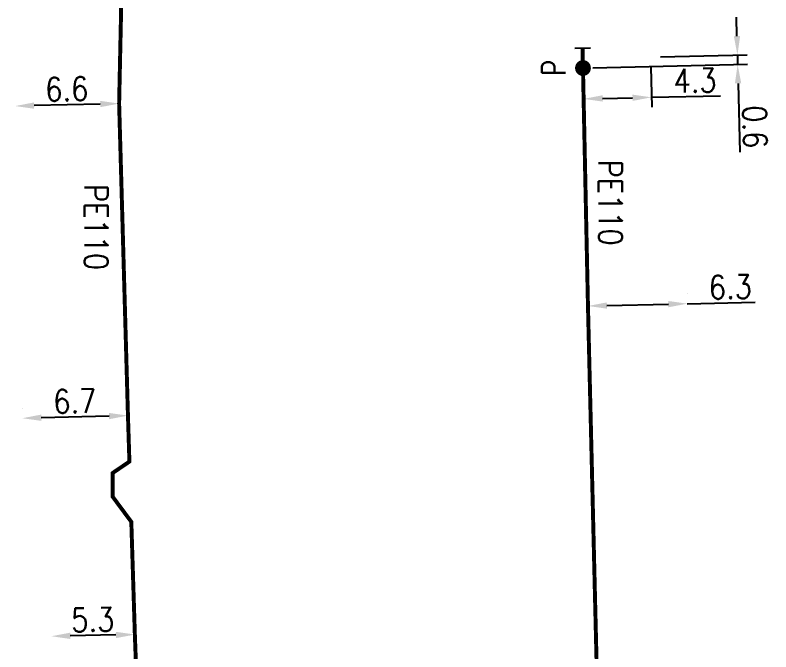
# Model space of a CAD drawing. Header units: millimetres. Extents: x 133989 to 135004, y 130988 to 132014.
# Drawn here: x 134165.12 to 134213.06, y 131511.83 to 131552.26 of the extents above; entities that cross this region are included whole.
import ezdxf
from ezdxf.enums import TextEntityAlignment as Align

# ---------------------------------------------------------------- set-up
doc = ezdxf.new("R2010")
doc.units = ezdxf.units.MM
doc.header["$PDMODE"] = 34
doc.linetypes.add('L_25_PE', pattern=[2000, 1000, 1000])
doc.layers.get('0').update_dxf_attribs({"linetype": 'CONTINUOUS'})
doc.layers.get('Defpoints').update_dxf_attribs({"linetype": 'CONTINUOUS'})
for name, color, linetype in [('L_150', 1, 'CONTINUOUS'), ('L_300', 7, 'CONTINUOUS'), ('L_340', 7, 'CONTINUOUS')]:
    doc.layers.add(name, color=color, linetype=linetype)
doc.styles.add('G_ROMANS', font='ROMANS.SHX', dxfattribs={"width": 0.75})
doc.styles.get("Standard").update_dxf_attribs({"font": 'romans.shx', "width": 0.85})
doc.dimstyles.get("Standard").update_dxf_attribs({"dimtxt": 1.5, "dimasz": 1.2, "dimexe": 0.625, "dimexo": 0.625, "dimgap": 0.25, "dimtad": 1, "dimdec": 1, "dimzin": 0, "dimdsep": 46, "dimtxsty": 'Standard', "dimcen": -0.5, "dimadec": 0, "dimazin": 0, "dimtfac": 1, "dimtdec": 1, "dimtmove": 0, "dimatfit": 3, "dimfxl": 0, "dimtolj": 1, "dimtzin": 0, "dimarcsym": 0})

# ---------------------------------------------------------------- blocks, each defined once
blk = doc.blocks.new('*D73')
at = {"layer": 'Defpoints', "color": 0, "linetype": 'Continuous', "transparency": 16777216}
for p in [(134165.581, 131526.667), (134165.581, 131526.667), (134172.279, 131526.833)]:
    blk.add_point(p, dxfattribs=at)
at = {"layer": 'L_150', "color": 0, "linetype": 'Continuous', "lineweight": -2, "transparency": 16777216}
for p, q in [((134165.566, 131527.292), (134165.566, 131527.292)), ((134172.263, 131527.458), (134172.263, 131527.458)), ((134171.079, 131526.803), (134166.781, 131526.697))]:
    blk.add_line(p, q, dxfattribs=at)
at = {"layer": 'L_150', "color": 0, "linetype": 'Continuous', "transparency": 16777216}
for points in [[(134166.776, 131526.897), (134166.786, 131526.497), (134165.581, 131526.667)], [(134171.074, 131527.003), (134171.084, 131526.603), (134172.279, 131526.833)]]:
    blk.add_solid(points, dxfattribs=at)
at = {"layer": 'L_150', "color": 0, "linetype": 'Continuous', "transparency": 16777216, "insert": (134168.905, 131527.75), "char_height": 1.5, "attachment_point": 5, "rotation": 1.418}
blk.add_mtext('\\A1;6.7', dxfattribs=at)
blk = doc.blocks.new('*D74')
at = {"layer": 'Defpoints', "color": 0, "linetype": 'Continuous', "transparency": 16777216}
for p in [(134165.121, 131546.484), (134165.121, 131546.484), (134171.719, 131546.642)]:
    blk.add_point(p, dxfattribs=at)
at = {"layer": 'L_150', "color": 0, "linetype": 'Continuous', "lineweight": -2, "transparency": 16777216}
blk.add_line((134170.519, 131546.614), (134166.321, 131546.513), dxfattribs=at)
at = {"layer": 'L_150', "color": 0, "linetype": 'Continuous', "transparency": 16777216}
for points in [[(134170.515, 131546.814), (134170.524, 131546.414), (134171.719, 131546.642)], [(134166.316, 131546.713), (134166.325, 131546.313), (134165.121, 131546.484)]]:
    blk.add_solid(points, dxfattribs=at)
at = {"layer": 'L_150', "color": 0, "linetype": 'Continuous', "transparency": 16777216, "insert": (134168.396, 131547.563), "char_height": 1.5, "attachment_point": 5, "rotation": 1.3754}
blk.add_mtext('\\A1;6.6', dxfattribs=at)
blk = doc.blocks.new('*D91')
at = {"layer": 'Defpoints', "color": 0, "linetype": 'Continuous', "transparency": 16777216}
for p in [(134207.759, 131533.937), (134207.759, 131533.937), (134201.46, 131533.792)]:
    blk.add_point(p, dxfattribs=at)
at = {"layer": 'L_150', "color": 0, "linetype": 'Continuous', "lineweight": -2, "transparency": 16777216}
for p, q in [((134201.446, 131534.416), (134201.446, 131534.416)), ((134207.744, 131534.562), (134207.744, 131534.562)), ((134202.66, 131533.819), (134206.559, 131533.909)), ((134207.759, 131533.937), (134212.068, 131534.037))]:
    blk.add_line(p, q, dxfattribs=at)
at = {"layer": 'L_150', "color": 0, "linetype": 'Continuous', "transparency": 16777216}
for points in [[(134202.655, 131534.019), (134202.665, 131533.619), (134201.46, 131533.792)], [(134206.554, 131534.109), (134206.564, 131533.709), (134207.759, 131533.937)]]:
    blk.add_solid(points, dxfattribs=at)
at = {"layer": 'L_150', "color": 0, "linetype": 'Continuous', "transparency": 16777216, "insert": (134210.49, 131535), "char_height": 1.5, "attachment_point": 5, "rotation": 1.3232}
blk.add_mtext('\\A1;6.3', dxfattribs=at)
blk = doc.blocks.new('*D92')
at = {"layer": 'Defpoints', "color": 0, "linetype": 'Continuous', "transparency": 16777216}
for p in [(134201.129, 131549.499), (134205.428, 131549.598), (134205.487, 131547.039)]:
    blk.add_point(p, dxfattribs=at)
at = {"layer": 'L_300', "color": 0, "linetype": 'Continuous', "lineweight": -2, "transparency": 16777216}
for p, q in [((134201.144, 131548.874), (134201.203, 131546.315)), ((134205.442, 131548.973), (134205.501, 131546.414)), ((134202.388, 131546.968), (134204.287, 131547.011)), ((134205.487, 131547.039), (134209.857, 131547.14))]:
    blk.add_line(p, q, dxfattribs=at)
at = {"layer": 'L_300', "color": 0, "linetype": 'Continuous', "transparency": 16777216}
for points in [[(134202.383, 131547.168), (134202.392, 131546.768), (134201.188, 131546.94)], [(134204.283, 131547.211), (134204.292, 131546.811), (134205.487, 131547.039)]]:
    blk.add_solid(points, dxfattribs=at)
at = {"layer": 'L_300', "color": 0, "linetype": 'Continuous', "transparency": 16777216, "insert": (134208.249, 131548.103), "char_height": 1.5, "attachment_point": 5, "rotation": 1.3205}
blk.add_mtext('\\A1;4.3', dxfattribs=at)
blk = doc.blocks.new('*D93')
at = {"layer": 'Defpoints', "color": 0, "linetype": 'Continuous', "transparency": 16777216}
for p in [(134210.941, 131549.725), (134205.428, 131549.598), (134201.143, 131548.899)]:
    blk.add_point(p, dxfattribs=at)
at = {"layer": 'L_300', "color": 0, "linetype": 'Continuous', "lineweight": -2, "transparency": 16777216}
for p, q in [((134210.914, 131550.925), (134210.886, 131552.124)), ((134206.053, 131549.612), (134211.566, 131549.739)), ((134210.941, 131549.725), (134210.955, 131549.125)), ((134201.768, 131548.913), (134211.58, 131549.14)), ((134210.983, 131547.926), (134211.084, 131543.555))]:
    blk.add_line(p, q, dxfattribs=at)
at = {"layer": 'L_300', "color": 0, "linetype": 'Continuous', "transparency": 16777216}
for points in [[(134211.114, 131550.929), (134210.714, 131550.92), (134210.941, 131549.725)], [(134211.183, 131547.93), (134210.783, 131547.921), (134210.955, 131549.125)]]:
    blk.add_solid(points, dxfattribs=at)
at = {"layer": 'L_300', "color": 0, "linetype": 'Continuous', "transparency": 16777216, "insert": (134212.047, 131545.164), "char_height": 1.5, "attachment_point": 5, "rotation": 271.3205}
blk.add_mtext('\\A1;0.6', dxfattribs=at)
blk = doc.blocks.new('L_300_12')
at = {"color": 0, "linetype": 'Continuous', "const_width": 0.497, "flags": 128}
blk.add_lwpolyline([(-0.252, 0, 1), (0.252, 0, 1)], format="xyb", close=True, dxfattribs=at)
at = {"color": 0, "linetype": 'Continuous', "style": 'G_ROMANS', "width": 0.75}
blk.add_text('P', height=1.5, dxfattribs=at).set_placement((0, 1.85), align=Align.MIDDLE)
at = {"color": 0, "linetype": 'Continuous', "width": 0.75, "flags": 3}
for tag, p in [('DEF_LEG', (0, -5)), ('DEF_COUP', (0, -7.5)), ('DEF_TYPE', (0, -10))]:
    blk.add_attdef(tag, text='', height=1.2, dxfattribs=at).set_placement(p, align=Align.MIDDLE)
blk = doc.blocks.new('L_340_07')
at = {"color": 0, "linetype": 'Continuous', "flags": 128}
blk.add_lwpolyline([(1.25, -0.5), (1.25, 0.5)], dxfattribs=at)
at = {"color": 0, "linetype": 'Continuous', "const_width": 0.25, "flags": 128}
blk.add_lwpolyline([(0, 0), (1.25, 0)], dxfattribs=at)
at = {"color": 0, "linetype": 'Continuous', "width": 0.75, "flags": 3}
for tag, p in [('DEF_LEG', (0.723, -3.465)), ('DEF_COUP', (0.723, -5.965)), ('DEF_TYPE', (0.723, -8.465))]:
    blk.add_attdef(tag, text='', height=1.2, dxfattribs=at).set_placement(p, align=Align.MIDDLE)
blk = doc.blocks.new('*D130')
at = {"layer": 'Defpoints', "color": 0, "linetype": 'Continuous', "transparency": 16777216}
for p in [(134167.418, 131512.827), (134167.418, 131512.827), (134172.717, 131512.932)]:
    blk.add_point(p, dxfattribs=at)
at = {"layer": 'L_150', "color": 0, "linetype": 'Continuous', "lineweight": -2, "transparency": 16777216}
blk.add_line((134171.517, 131512.908), (134168.618, 131512.851), dxfattribs=at)
at = {"layer": 'L_150', "color": 0, "linetype": 'Continuous', "transparency": 16777216}
for points in [[(134168.614, 131513.051), (134168.622, 131512.651), (134167.418, 131512.827)], [(134171.513, 131513.108), (134171.521, 131512.708), (134172.717, 131512.932)]]:
    blk.add_solid(points, dxfattribs=at)
at = {"layer": 'L_150', "color": 0, "linetype": 'Continuous', "transparency": 16777216, "insert": (134170.048, 131513.879), "char_height": 1.5, "attachment_point": 5, "rotation": 1.1358}
blk.add_mtext('\\A1;5.3', dxfattribs=at)

msp = doc.modelspace()

# ---------------------------------------------------------------- linework, layer by layer
at = {"layer": 'L_150', "linetype": 'L_25_PE', "flags": 128}
for points in [[(134184.316, 131458.551, 0.25, 0.25, 0), (134184.143, 131458.796, 0.25, 0.25, 0), (134186.733, 131465.921, 0.25, 0.25, 0), (134184.442, 131469.319, 0.25, 0.25, 0), (134177.55, 131479.537, 0.25, 0.25, 0), (134175.263, 131483.387, 0.25, 0.25, 0), (134174.026, 131487.254, 0.25, 0.25, 0), (134173.251, 131493.213, 0.25, 0.25, 0), (134173.089, 131502.786, 0.25, 0.25, 0), (134172.717, 131512.932, 0.25, 0.25, 0), (134172.492, 131520.087, 0.25, 0.25, 0), (134171.307, 131521.687, 0.25, 0.25, 0), (134171.307, 131523.187, 0.25, 0.25, 0), (134172.371, 131523.912, 0.25, 0.25, 0), (134172.279, 131526.833, 0.25, 0.25, 0), (134171.719, 131546.642, 0.25, 0.25, 0), (134171.846, 131552.623, 0.25, 0.25, 0), (134171.243, 131570.09, 0.25, 0.25, 0), (134171.103, 131574.149, 0.25, 0.25, 0), (134171.102, 131582.181, 0.25, 0.25, 0), (134171.019, 131588.101, 0.25, 0.25, 0), (134171.025, 131589.791, 0.25, 0.25, 0), (134169.677, 131590.948, 0.25, 0.25, 0), (134169.532, 131597.332, 0.25, 0.25, 0), (134169.521, 131597.827, 0, 0, 0)], [(134201.143, 131548.899, 0.25, 0.25, 0), (134201.143, 131548.899, 0.25, 0.25, 0), (134201.46, 131533.792, 0.25, 0.25, 0), (134202.063, 131508.833, 0.25, 0.25, 0), (134202.625, 131497.812, 0.25, 0.25, 0), (134196.245, 131497.688, 0.25, 0.25, 0), (134189.752, 131497.243, 0.25, 0.25, 0), (134181.254, 131497.076, 0.25, 0.25, 0), (134182.775, 131490.905, 0.25, 0.25, 0), (134173.627, 131490.32, 0, 0, 0)]]:
    msp.add_lwpolyline(points, format="xyseb", dxfattribs=at)

# ---------------------------------------------------------------- block references
at = {"layer": 'L_300', "rotation": 90.01076734806023}
msp.add_blockref('L_300_12', (134201.143, 131548.899), dxfattribs=at)
at = {"layer": 'L_340', "rotation": 91.22238320551692}
msp.add_blockref('L_340_07', (134201.143, 131548.899), dxfattribs=at)

# ---------------------------------------------------------------- texts
at = {"layer": 'L_150', "linetype": 'Continuous', "width": 0.85}
for p in [(134202.138, 131543.085), (134169.512, 131541.53)]:
    msp.add_text('PE110', height=1.5, rotation=270.0127, dxfattribs=at).set_placement(p)

# ---------------------------------------------------------------- dimensions: what is measured, and where the dimension line sits
at = {"layer": 'L_150', "linetype": 'Continuous'}
for base, p1, p2, angle, picture, middle in [((134165.121, 131546.484), (134171.719, 131546.642), (134165.121, 131546.484), 1.3754, '*D74', (134168.42, 131546.563)), ((134207.759, 131533.937), (134201.46, 131533.792), (134207.759, 131533.937), 181.3232, '*D91', (134210.513, 131534.001)), ((134165.581, 131526.667), (134172.279, 131526.833), (134165.581, 131526.667), 1.418, '*D73', (134168.93, 131526.75)), ((134167.418, 131512.827), (134172.717, 131512.932), (134167.418, 131512.827), 1.1358, '*D130', (134170.067, 131512.88))]:
    dim = msp.add_linear_dim(base=base, p1=p1, p2=p2, angle=angle, dimstyle='Standard', dxfattribs=at)
    dim.commit()
    dim.dimension.update_dxf_attribs({"geometry": picture, "text_midpoint": middle, "dimtype": 160})
at = {"layer": 'L_300', "linetype": 'Continuous'}
for base, p1, angle, picture, middle in [((134210.941, 131549.725), (134201.143, 131548.899), 91.3205, '*D93', (134211.047, 131545.141)), ((134205.487, 131547.039), (134201.129, 131549.499), 181.3205, '*D92', (134208.272, 131547.103))]:
    dim = msp.add_linear_dim(base=base, p1=p1, p2=(134205.428, 131549.598), angle=angle, dimstyle='Standard', dxfattribs=at)
    dim.commit()
    dim.dimension.update_dxf_attribs({"geometry": picture, "text_midpoint": middle, "dimtype": 160})

doc.saveas('drawing.dxf')
